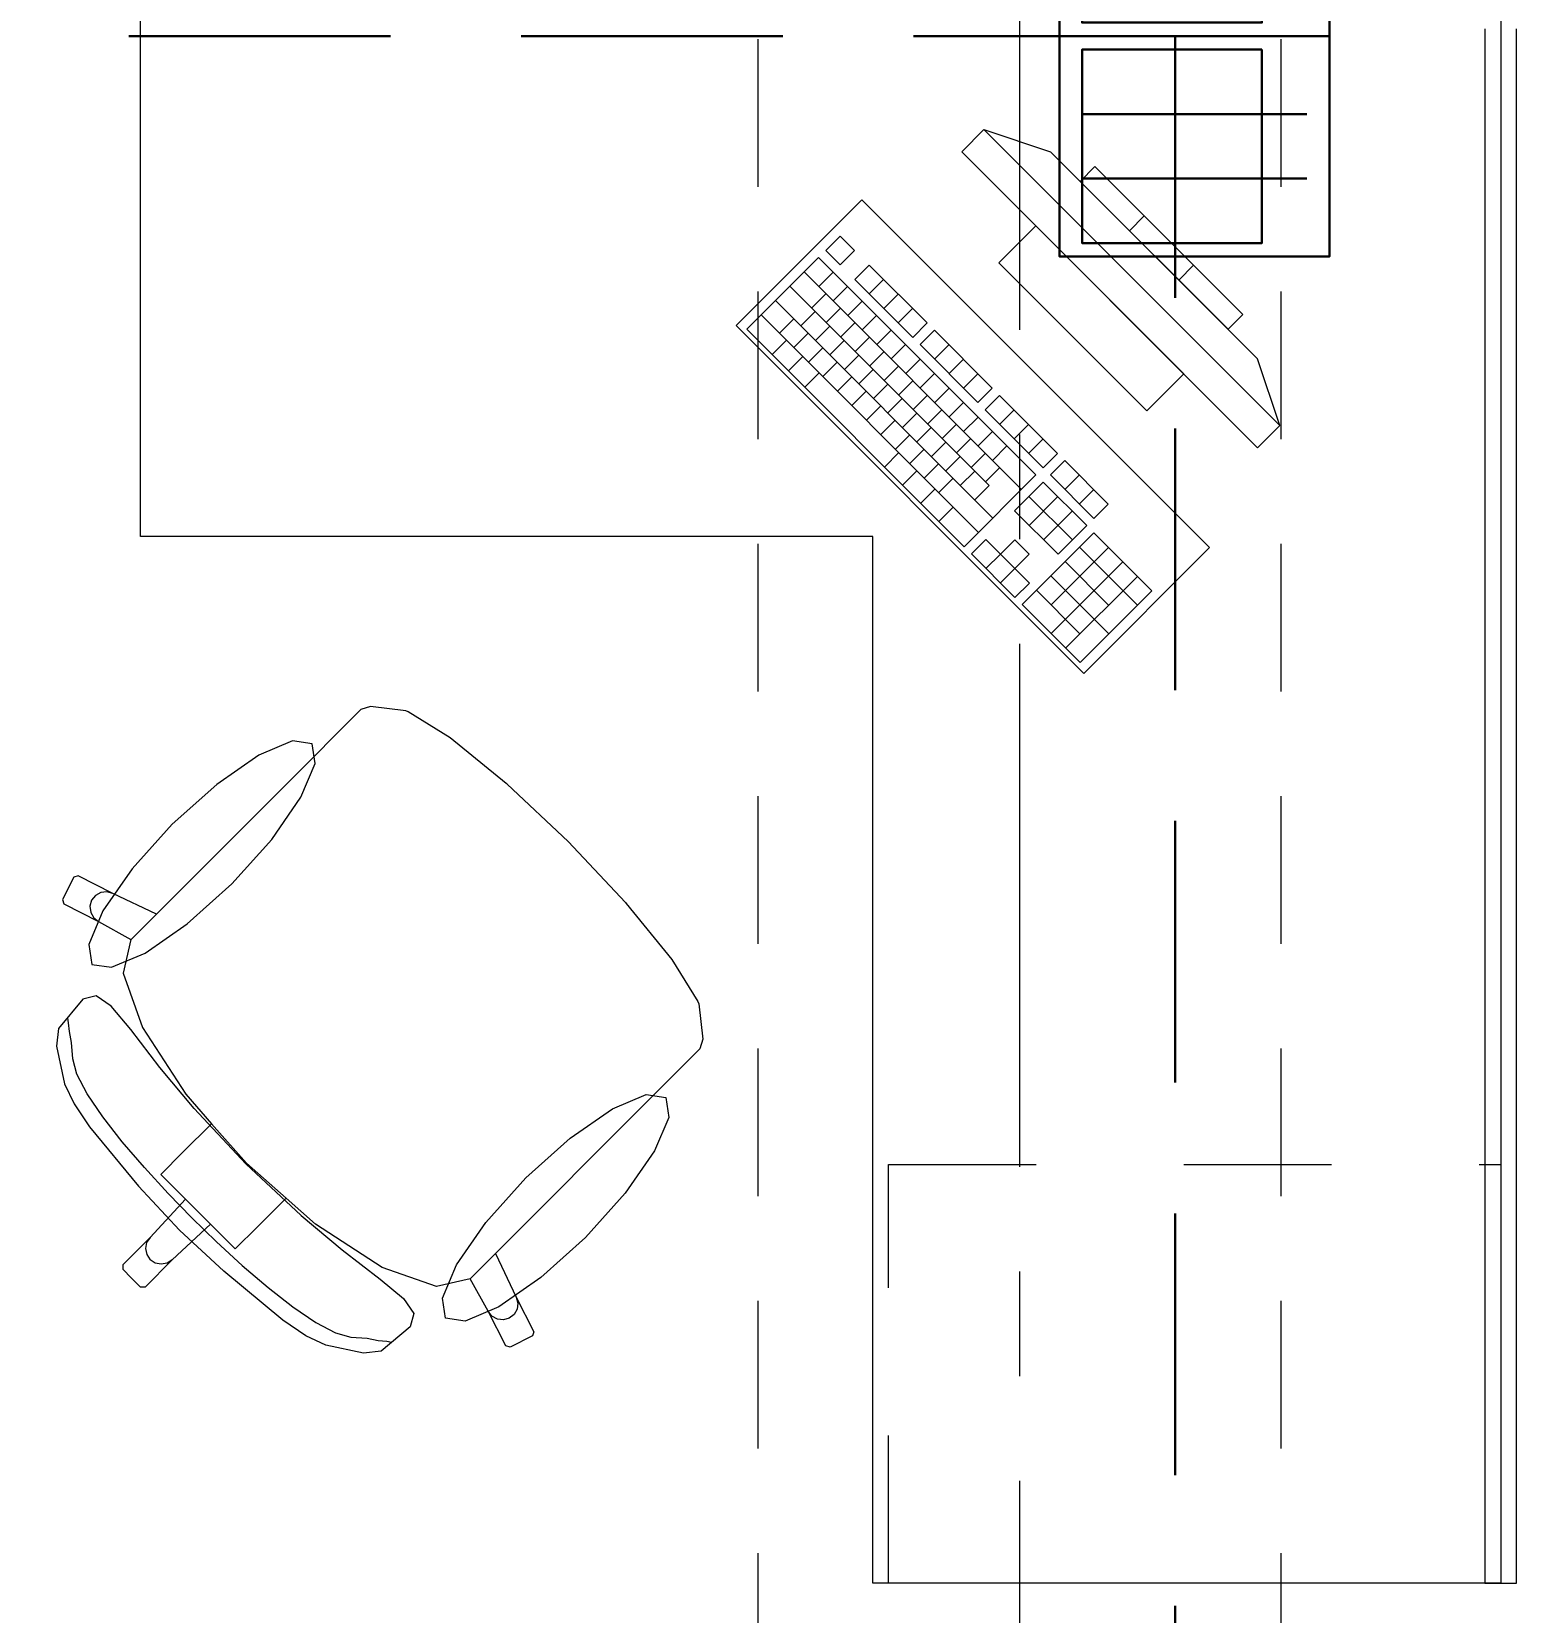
# Model space of a CAD drawing. Header units: inches. Extents: x -19 to 5698, y -728 to 92.
# Drawn here: x 292.876 to 294.295, y 21.824 to 23.335 of the extents above; entities that cross this region are included whole.
import ezdxf

# ---------------------------------------------------------------- set-up
doc = ezdxf.new("R2010")
doc.units = ezdxf.units.IN
doc.header["$MEASUREMENT"] = 0
for name, pattern in [('HIDDEN', [0.375, 0.25, -0.125]), ('Hidden Line', [0.195611, 0.141111, -0.0545]), ('Punto & Raya', [0.65, 0.5, -0.075, 0, -0.075]), ('Rayas', [0.282222, 0.141111, -0.141111])]:
    doc.linetypes.add(name, pattern=pattern)
doc.layers.get('0').update_dxf_attribs({"color": 61})
doc.layers.add('00 conduct tomacorr', color=120, linetype='HIDDEN', lineweight=30)
for name, color, linetype in [('02 _ ARQ _ ALB _ Ejes Generales', 251, 'Continuous'), ('08 _ STR _ EXT _ 09 Vigas', 251, 'Continuous'), ('Interior - Mobiliario', 7, 'Continuous')]:
    doc.layers.add(name, color=color, linetype=linetype)

# ---------------------------------------------------------------- blocks, each defined once
blk = doc.blocks.new('CAJA POP UP 6 MODULOS')
at = {"layer": '00 conduct tomacorr', "linetype": 'Continuous'}
for p, q in [((-0.095, -0.165), (-0.095, -0.0151)), ((-0.052, -0.165), (-0.052, -0.0151)), ((0.052, -0.165), (0.052, -0.0151)), ((0.095, -0.165), (0.095, -0.0151)), ((0, -0.165), (0, -0.18))]:
    blk.add_line(p, q, dxfattribs=at)
for points in [[(-0.147, 0), (0.147, 0), (0.147, -0.18), (-0.147, -0.18)], [(0, 0), (0.147, 0), (0.147, -0.18), (0, -0.18)]]:
    blk.add_lwpolyline(points, close=True, dxfattribs=at)
for points in [[(-0.138, -0.045), (-0.009, -0.045), (-0.009, -0.165), (-0.138, -0.165), (-0.138, -0.045)], [(0.009, -0.045), (0.138, -0.045), (0.138, -0.165), (0.009, -0.165), (0.009, -0.045)]]:
    blk.add_lwpolyline(points, dxfattribs=at)
at = {"color": 1, "insert": (-0.1807, -0.168), "char_height": 0.05, "attachment_point": 1, "rotation": 180}
blk.add_mtext_dynamic_manual_height_columns('{\\fVerdana|b0|i0|c0|p34;2T}', width=0.000481, gutter_width=0.1561, heights=[0], dxfattribs=at)

msp = doc.modelspace()

# ---------------------------------------------------------------- linework, layer by layer
at = {"layer": '00 conduct tomacorr'}
for q in [(287.3985, 23.3306, -0.0006), (293.9685, 18.942, -0.0006)]:
    msp.add_line((293.9685, 23.3306, -0.0006), q, dxfattribs=at)
at = {"layer": '02 _ ARQ _ ALB _ Ejes Generales', "color": 251, "linetype": 'Punto & Raya', "lineweight": 13, "true_color": 0x636466}
msp.add_line((293.82, 3.05), (293.82, 44.9), dxfattribs=at)
at = {"layer": '08 _ STR _ EXT _ 09 Vigas', "color": 251, "linetype": 'Hidden Line', "lineweight": 13, "true_color": 0x636466}
for p, q in [((293.57, 17.4), (293.57, 29.7)), ((294.07, 17.4), (294.07, 29.7))]:
    msp.add_line(p, q, dxfattribs=at)
at = {"layer": 'Interior - Mobiliario', "color": 175, "linetype": 'Continuous', "lineweight": 13}
for p, q in [((294.2647, 23.3374), (294.2647, 21.8524)), ((294.2947, 21.8524), (294.2947, 23.3374)), ((293.7858, 23.2413), (293.7646, 23.2201)), ((294.0686, 22.9584), (293.7858, 23.2413)), ((293.7858, 23.2413), (293.8494, 23.2201)), ((293.7646, 23.2201), (294.0474, 22.9372)), ((293.8494, 23.2201), (294.0474, 23.0221)), ((293.8919, 23.2059), (293.8777, 23.1918)), ((294.0333, 23.0645), (293.8919, 23.2059)), ((293.8777, 23.1918), (294.0191, 23.0504)), ((293.9249, 23.1446), (293.939, 23.1588)), ((293.8353, 23.1494), (293.7999, 23.114)), ((293.9767, 23.0079), (293.8353, 23.1494)), ((293.6484, 23.1395), (293.6347, 23.1258)), ((293.6347, 23.1258), (293.6485, 23.112)), ((293.6622, 23.1257), (293.6484, 23.1395)), ((293.6485, 23.112), (293.6622, 23.1257)), ((293.6278, 23.119), (293.5593, 23.0504)), ((293.8355, 22.9113), (293.6278, 23.119)), ((293.6761, 23.1118), (293.6624, 23.0981)), ((293.7315, 23.0565), (293.6761, 23.1118)), ((293.7999, 23.114), (293.9414, 22.9726)), ((293.972, 23.0975), (293.9861, 23.1116)), ((293.6141, 23.1053), (293.8218, 22.8975)), ((293.628, 23.0914), (293.6417, 23.1051)), ((293.6624, 23.0981), (293.7178, 23.0427)), ((293.6762, 23.0843), (293.6899, 23.098)), ((293.6004, 23.0915), (293.7908, 22.9011)), ((293.6212, 23.0708), (293.6349, 23.0845)), ((293.6418, 23.0776), (293.6555, 23.0913)), ((293.6901, 23.0704), (293.7038, 23.0841)), ((293.5867, 23.0778), (293.7944, 22.8701)), ((293.6109, 23.0536), (293.6246, 23.0673)), ((293.635, 23.0569), (293.6487, 23.0706)), ((293.6557, 23.0637), (293.6694, 23.0774)), ((293.7039, 23.0566), (293.7176, 23.0703)), ((293.5593, 23.0504), (293.767, 22.8427)), ((293.573, 23.0641), (293.7807, 22.8564)), ((293.5903, 23.0468), (293.604, 23.0605)), ((293.6248, 23.0397), (293.6385, 23.0535)), ((293.6489, 23.0431), (293.6626, 23.0568)), ((293.6695, 23.0499), (293.6832, 23.0636)), ((293.7178, 23.0427), (293.7315, 23.0565)), ((294.0191, 23.0504), (294.0333, 23.0645)), ((293.5835, 23.0262), (293.5972, 23.0399)), ((293.6041, 23.033), (293.6178, 23.0467)), ((293.6386, 23.0259), (293.6523, 23.0396)), ((293.6627, 23.0292), (293.6764, 23.0429)), ((293.6834, 23.036), (293.6971, 23.0497)), ((293.6972, 23.0222), (293.7109, 23.0359)), ((293.7384, 23.0495), (293.7247, 23.0358)), ((293.7247, 23.0358), (293.7801, 22.9804)), ((293.7938, 22.9941), (293.7384, 23.0495)), ((293.7385, 23.022), (293.7523, 23.0357)), ((293.5991, 23.0106), (293.6128, 23.0243)), ((293.618, 23.0191), (293.6317, 23.0328)), ((293.6525, 23.0121), (293.6662, 23.0258)), ((293.6766, 23.0154), (293.6903, 23.0291)), ((293.711, 23.0083), (293.7248, 23.022)), ((293.7524, 23.0081), (293.7661, 23.0218)), ((294.0686, 22.9584), (294.0474, 23.0221)), ((293.6147, 22.995), (293.6284, 23.0087)), ((293.6318, 23.0053), (293.6455, 23.019)), ((293.6457, 22.9914), (293.6594, 23.0051)), ((293.6663, 22.9982), (293.68, 23.0119)), ((293.6904, 23.0015), (293.7041, 23.0152)), ((293.7249, 22.9945), (293.7386, 23.0082)), ((293.7662, 22.9943), (293.78, 23.008)), ((293.9414, 22.9726), (293.9767, 23.0079)), ((293.6595, 22.9776), (293.6732, 22.9913)), ((293.6802, 22.9844), (293.6939, 22.9981)), ((293.7043, 22.9877), (293.718, 23.0014)), ((293.7387, 22.9806), (293.7525, 22.9943)), ((293.7801, 22.9804), (293.7938, 22.9941)), ((293.6734, 22.9637), (293.6871, 22.9774)), ((293.694, 22.9705), (293.7077, 22.9842)), ((293.7181, 22.9738), (293.7318, 22.9876)), ((293.7526, 22.9668), (293.7663, 22.9805)), ((293.8007, 22.9872), (293.787, 22.9735)), ((293.8561, 22.9318), (293.8007, 22.9872)), ((293.6872, 22.9499), (293.7009, 22.9636)), ((293.7079, 22.9567), (293.7216, 22.9704)), ((293.732, 22.96), (293.7457, 22.9737)), ((293.7458, 22.9461), (293.7595, 22.9599)), ((293.7664, 22.9529), (293.7802, 22.9666)), ((293.787, 22.9735), (293.8424, 22.9181)), ((293.8009, 22.9597), (293.8146, 22.9734)), ((293.8147, 22.9458), (293.8284, 22.9595)), ((293.7011, 22.936), (293.7148, 22.9497)), ((293.7217, 22.9428), (293.7354, 22.9565)), ((293.7596, 22.9323), (293.7734, 22.946)), ((293.7803, 22.9391), (293.794, 22.9528)), ((293.8286, 22.932), (293.8423, 22.9457)), ((294.0474, 22.9372), (294.0686, 22.9584)), ((293.6908, 22.9188), (293.7045, 22.9326)), ((293.7149, 22.9222), (293.7286, 22.9359)), ((293.7356, 22.929), (293.7493, 22.9427)), ((293.7735, 22.9184), (293.7872, 22.9322)), ((293.7941, 22.9252), (293.8078, 22.939)), ((293.8424, 22.9181), (293.8561, 22.9318)), ((293.7081, 22.9015), (293.7218, 22.9153)), ((293.7288, 22.9083), (293.7425, 22.922)), ((293.7494, 22.9151), (293.7631, 22.9288)), ((293.7632, 22.9013), (293.777, 22.915)), ((293.7873, 22.9046), (293.8011, 22.9183)), ((293.863, 22.9249), (293.8493, 22.9112)), ((293.9046, 22.8834), (293.863, 22.9249)), ((293.7426, 22.8945), (293.7563, 22.9082)), ((293.767, 22.8427), (293.8355, 22.9113)), ((293.7771, 22.8874), (293.7908, 22.9011)), ((293.8425, 22.9043), (293.815, 22.8769)), ((293.884, 22.8628), (293.8425, 22.9043)), ((293.8493, 22.9112), (293.8909, 22.8696)), ((293.8632, 22.8973), (293.8769, 22.9111)), ((293.7254, 22.8842), (293.7391, 22.8979)), ((293.8288, 22.8906), (293.8703, 22.8491)), ((293.8289, 22.8631), (293.8563, 22.8905)), ((293.877, 22.8835), (293.8907, 22.8972)), ((293.7427, 22.8669), (293.7565, 22.8806)), ((293.815, 22.8769), (293.8566, 22.8354)), ((293.8427, 22.8492), (293.8702, 22.8766)), ((293.8909, 22.8696), (293.9046, 22.8834)), ((293.8909, 22.8559), (293.8224, 22.7873)), ((293.8566, 22.8354), (293.884, 22.8628)), ((293.9463, 22.8005), (293.8909, 22.8559)), ((293.7876, 22.8495), (293.7739, 22.8358)), ((293.8015, 22.8356), (293.7876, 22.8495)), ((293.8152, 22.8493), (293.8015, 22.8356)), ((293.829, 22.8355), (293.8152, 22.8493)), ((293.8499, 22.7872), (293.9048, 22.842)), ((293.8772, 22.8422), (293.9326, 22.7868)), ((293.7739, 22.8358), (293.8154, 22.7942)), ((293.7877, 22.8219), (293.8015, 22.8356)), ((293.8015, 22.8356), (293.8153, 22.8218)), ((293.8153, 22.8218), (293.829, 22.8355)), ((293.8501, 22.7596), (293.9186, 22.8282)), ((293.8635, 22.8284), (293.905, 22.7869)), ((293.8016, 22.8081), (293.8153, 22.8218)), ((293.8292, 22.8079), (293.8153, 22.8218)), ((293.8498, 22.8147), (293.9052, 22.7593)), ((293.8639, 22.7458), (293.9325, 22.8143)), ((293.8154, 22.7942), (293.8292, 22.8079)), ((293.8361, 22.801), (293.8776, 22.7595)), ((293.8778, 22.7319), (293.9463, 22.8005)), ((293.8224, 22.7873), (293.8778, 22.7319)), ((293.1994, 22.6899), (293.1901, 22.687)), ((293.2333, 22.6859), (293.1994, 22.6899)), ((293.1901, 22.687), (293.1682, 22.665)), ((293.2354, 22.685), (293.2333, 22.6859)), ((293.2755, 22.6601), (293.2354, 22.685)), ((293.1682, 22.665), (293.1426, 22.6395)), ((293.3292, 22.6165), (293.2755, 22.6601)), ((293.1426, 22.6395), (292.9948, 22.4917)), ((293.33, 22.6158), (293.3292, 22.6165)), ((293.3883, 22.561), (293.33, 22.6158)), ((293.3883, 22.561), (293.4432, 22.5026)), ((292.9159, 22.5269), (292.9051, 22.5056)), ((292.9199, 22.5282), (292.9159, 22.5269)), ((292.953, 22.5113), (292.9199, 22.5282)), ((292.9365, 22.5094), (292.9328, 22.5048)), ((292.9416, 22.5122), (292.9365, 22.5094)), ((292.9474, 22.5129), (292.9416, 22.5122)), ((292.953, 22.5113), (292.9474, 22.5129)), ((292.9948, 22.4917), (292.953, 22.5113)), ((292.9051, 22.5056), (292.9064, 22.5015)), ((292.9064, 22.5015), (292.9395, 22.4845)), ((292.9328, 22.5048), (292.9313, 22.4991)), ((292.9313, 22.4991), (292.932, 22.4933)), ((292.932, 22.4933), (292.9349, 22.4882)), ((292.9706, 22.4674), (292.9948, 22.4917)), ((293.4432, 22.5026), (293.4438, 22.5018)), ((293.4438, 22.5018), (293.4874, 22.4481)), ((292.9349, 22.4882), (292.9395, 22.4845)), ((292.9395, 22.4845), (292.9705, 22.4672)), ((292.9705, 22.4672), (292.9631, 22.4353)), ((292.9706, 22.4674), (292.9705, 22.4672)), ((293.4874, 22.4481), (293.5123, 22.4081)), ((292.9631, 22.4353), (292.9814, 22.3833)), ((292.9244, 22.4102), (292.9012, 22.3823)), ((292.9373, 22.4136), (292.9244, 22.4102)), ((292.9517, 22.4035), (292.9373, 22.4136)), ((292.9703, 22.3813), (292.9517, 22.4035)), ((293.5123, 22.4081), (293.5132, 22.406)), ((293.5132, 22.406), (293.5172, 22.372)), ((292.9109, 22.3876), (292.9101, 22.3921)), ((292.9117, 22.3795), (292.9109, 22.3876)), ((292.9012, 22.3823), (292.8993, 22.3655)), ((292.9137, 22.3688), (292.9117, 22.3795)), ((292.9982, 22.3451), (292.9703, 22.3813)), ((292.9814, 22.3833), (293.0228, 22.3195)), ((293.5172, 22.372), (293.5143, 22.3628)), ((292.8993, 22.3655), (292.9071, 22.3294)), ((292.9148, 22.3534), (292.9137, 22.3688)), ((293.5143, 22.3628), (293.4924, 22.3408)), ((292.9187, 22.3386), (292.9148, 22.3534)), ((293.0309, 22.3058), (292.9982, 22.3451)), ((293.4924, 22.3408), (293.4669, 22.3153)), ((292.9071, 22.3294), (292.9161, 22.3102)), ((292.9287, 22.3198), (292.9187, 22.3386)), ((292.9161, 22.3102), (292.931, 22.2885)), ((292.9436, 22.298), (292.9287, 22.3198)), ((293.0228, 22.3195), (293.0475, 22.2913)), ((293.4669, 22.3153), (293.319, 22.1674)), ((292.9621, 22.2741), (292.9436, 22.298)), ((293.0804, 22.253), (293.0309, 22.3058)), ((292.931, 22.2885), (292.9778, 22.2318)), ((293.0475, 22.2913), (293.0202, 22.264)), ((293.0475, 22.2913), (293.0809, 22.2535)), ((292.9833, 22.2494), (292.9621, 22.2741)), ((293.0202, 22.264), (292.999, 22.2428)), ((293.0804, 22.253), (293.1331, 22.2036)), ((293.1187, 22.2202), (293.0809, 22.2535)), ((293.0059, 22.2248), (292.9833, 22.2494)), ((292.999, 22.2428), (293.0226, 22.2192)), ((292.9778, 22.2318), (293.0169, 22.1896)), ((293.0287, 22.2013), (293.0059, 22.2248)), ((293.1187, 22.2202), (293.0913, 22.1928)), ((293.1468, 22.1954), (293.1187, 22.2202)), ((293.0226, 22.2192), (292.9887, 22.1827)), ((293.0226, 22.2192), (293.0346, 22.2072)), ((293.0465, 22.1953), (293.0346, 22.2072)), ((293.0465, 22.1953), (293.01, 22.1613)), ((293.0591, 22.1505), (293.0169, 22.1896)), ((293.0287, 22.2013), (293.0521, 22.1785)), ((293.0702, 22.1717), (293.0465, 22.1953)), ((293.0913, 22.1928), (293.0702, 22.1717)), ((293.1331, 22.2036), (293.1725, 22.1708)), ((293.2107, 22.154), (293.1468, 22.1954)), ((292.9887, 22.1827), (292.9626, 22.1566)), ((292.9854, 22.1778), (292.9843, 22.172)), ((292.9887, 22.1827), (292.9854, 22.1778)), ((293.0521, 22.1785), (293.0768, 22.1559)), ((293.01, 22.1613), (292.9839, 22.1352)), ((292.9843, 22.172), (292.9855, 22.1663)), ((292.9855, 22.1663), (292.9888, 22.1614)), ((292.9936, 22.1581), (292.9888, 22.1614)), ((293.01, 22.1613), (293.0051, 22.1581)), ((293.1725, 22.1708), (293.2086, 22.1429)), ((293.2948, 22.1432), (293.319, 22.1674)), ((293.319, 22.1674), (293.3386, 22.1257)), ((292.9626, 22.1566), (292.9626, 22.1523)), ((292.9626, 22.1523), (292.9711, 22.1438)), ((292.9797, 22.1352), (292.9711, 22.1438)), ((292.9994, 22.157), (292.9936, 22.1581)), ((293.0051, 22.1581), (292.9994, 22.157)), ((293.1158, 22.1036), (293.0591, 22.1505)), ((293.0768, 22.1559), (293.1015, 22.1348)), ((293.2626, 22.1357), (293.2107, 22.154)), ((292.9839, 22.1352), (292.9797, 22.1352)), ((293.1015, 22.1348), (293.1253, 22.1162)), ((293.2086, 22.1429), (293.2309, 22.1243)), ((293.2946, 22.1432), (293.2626, 22.1357)), ((293.2948, 22.1432), (293.2946, 22.1432)), ((293.3119, 22.1121), (293.2946, 22.1432)), ((293.1253, 22.1162), (293.1472, 22.1013)), ((293.2309, 22.1243), (293.2409, 22.11)), ((293.3396, 22.1142), (293.3367, 22.1091)), ((293.3386, 22.1257), (293.3402, 22.12)), ((293.3386, 22.1257), (293.3556, 22.0926)), ((293.3402, 22.12), (293.3396, 22.1142)), ((293.1375, 22.0887), (293.1158, 22.1036)), ((293.1472, 22.1013), (293.166, 22.0914)), ((293.2409, 22.11), (293.2375, 22.0971)), ((293.3155, 22.1075), (293.3119, 22.1121)), ((293.3289, 22.079), (293.3119, 22.1121)), ((293.3207, 22.1046), (293.3155, 22.1075)), ((293.3265, 22.1039), (293.3207, 22.1046)), ((293.3321, 22.1055), (293.3265, 22.1039)), ((293.3367, 22.1091), (293.3321, 22.1055)), ((293.1568, 22.0797), (293.1375, 22.0887)), ((293.166, 22.0914), (293.1807, 22.0875)), ((293.1807, 22.0875), (293.1961, 22.0863)), ((293.1961, 22.0863), (293.2069, 22.0843)), ((293.2069, 22.0843), (293.2149, 22.0835)), ((293.2375, 22.0971), (293.2097, 22.0739)), ((293.2149, 22.0835), (293.2194, 22.0827)), ((293.3543, 22.0885), (293.3329, 22.0777)), ((293.3556, 22.0926), (293.3543, 22.0885)), ((293.1929, 22.072), (293.1568, 22.0797)), ((293.2097, 22.0739), (293.1929, 22.072)), ((293.3329, 22.0777), (293.3289, 22.079)), ((294.2647, 21.8524), (294.2947, 21.8524))]:
    msp.add_line(p, q, dxfattribs=at)
at = {"layer": 'Interior - Mobiliario', "color": 175, "linetype": 'Rayas', "lineweight": 13}
for p, q in [((293.6947, 21.8524), (293.6947, 22.2524)), ((293.6947, 22.2524), (294.2797, 22.2524))]:
    msp.add_line(p, q, dxfattribs=at)
at = {"layer": 'Interior - Mobiliario', "color": 175, "linetype": 'Continuous', "lineweight": 13, "flags": 128}
for points in [[(294.2797, 23.3524), (294.2797, 21.8524), (293.6797, 21.8524), (293.6797, 22.8524), (292.9797, 22.8524), (292.9797, 23.3524)], [(293.6691, 23.1741), (293.5489, 23.0539), (293.8813, 22.7216), (294.0015, 22.8418)], [(293.0099, 22.5775), (292.9717, 22.535), (292.9437, 22.4946), (292.9301, 22.4625), (292.933, 22.4436), (292.9519, 22.4408), (292.984, 22.4544), (293.0243, 22.4824), (293.0668, 22.5205), (293.105, 22.563), (293.133, 22.6034), (293.1466, 22.6354), (293.1437, 22.6544), (293.1248, 22.6572), (293.0927, 22.6436), (293.0524, 22.6156)], [(293.4048, 22.1825), (293.3623, 22.1444), (293.322, 22.1164), (293.2899, 22.1027), (293.271, 22.1056), (293.2681, 22.1245), (293.2817, 22.1566), (293.3097, 22.197), (293.3479, 22.2395), (293.3904, 22.2776), (293.4307, 22.3056), (293.4628, 22.3192), (293.4817, 22.3164), (293.4846, 22.2974), (293.471, 22.2654), (293.443, 22.225)]]:
    msp.add_lwpolyline(points, close=True, dxfattribs=at)

# ---------------------------------------------------------------- block references
at = {"layer": '00 conduct tomacorr', "xscale": 1.432830642179531, "yscale": 1.432830642179531, "zscale": 1.432830642179531, "rotation": 269.9999999999999}
msp.add_blockref('CAJA POP UP 6 MODULOS', (294.116, 23.3306, -0.0006), dxfattribs=at)

doc.saveas('drawing.dxf')
